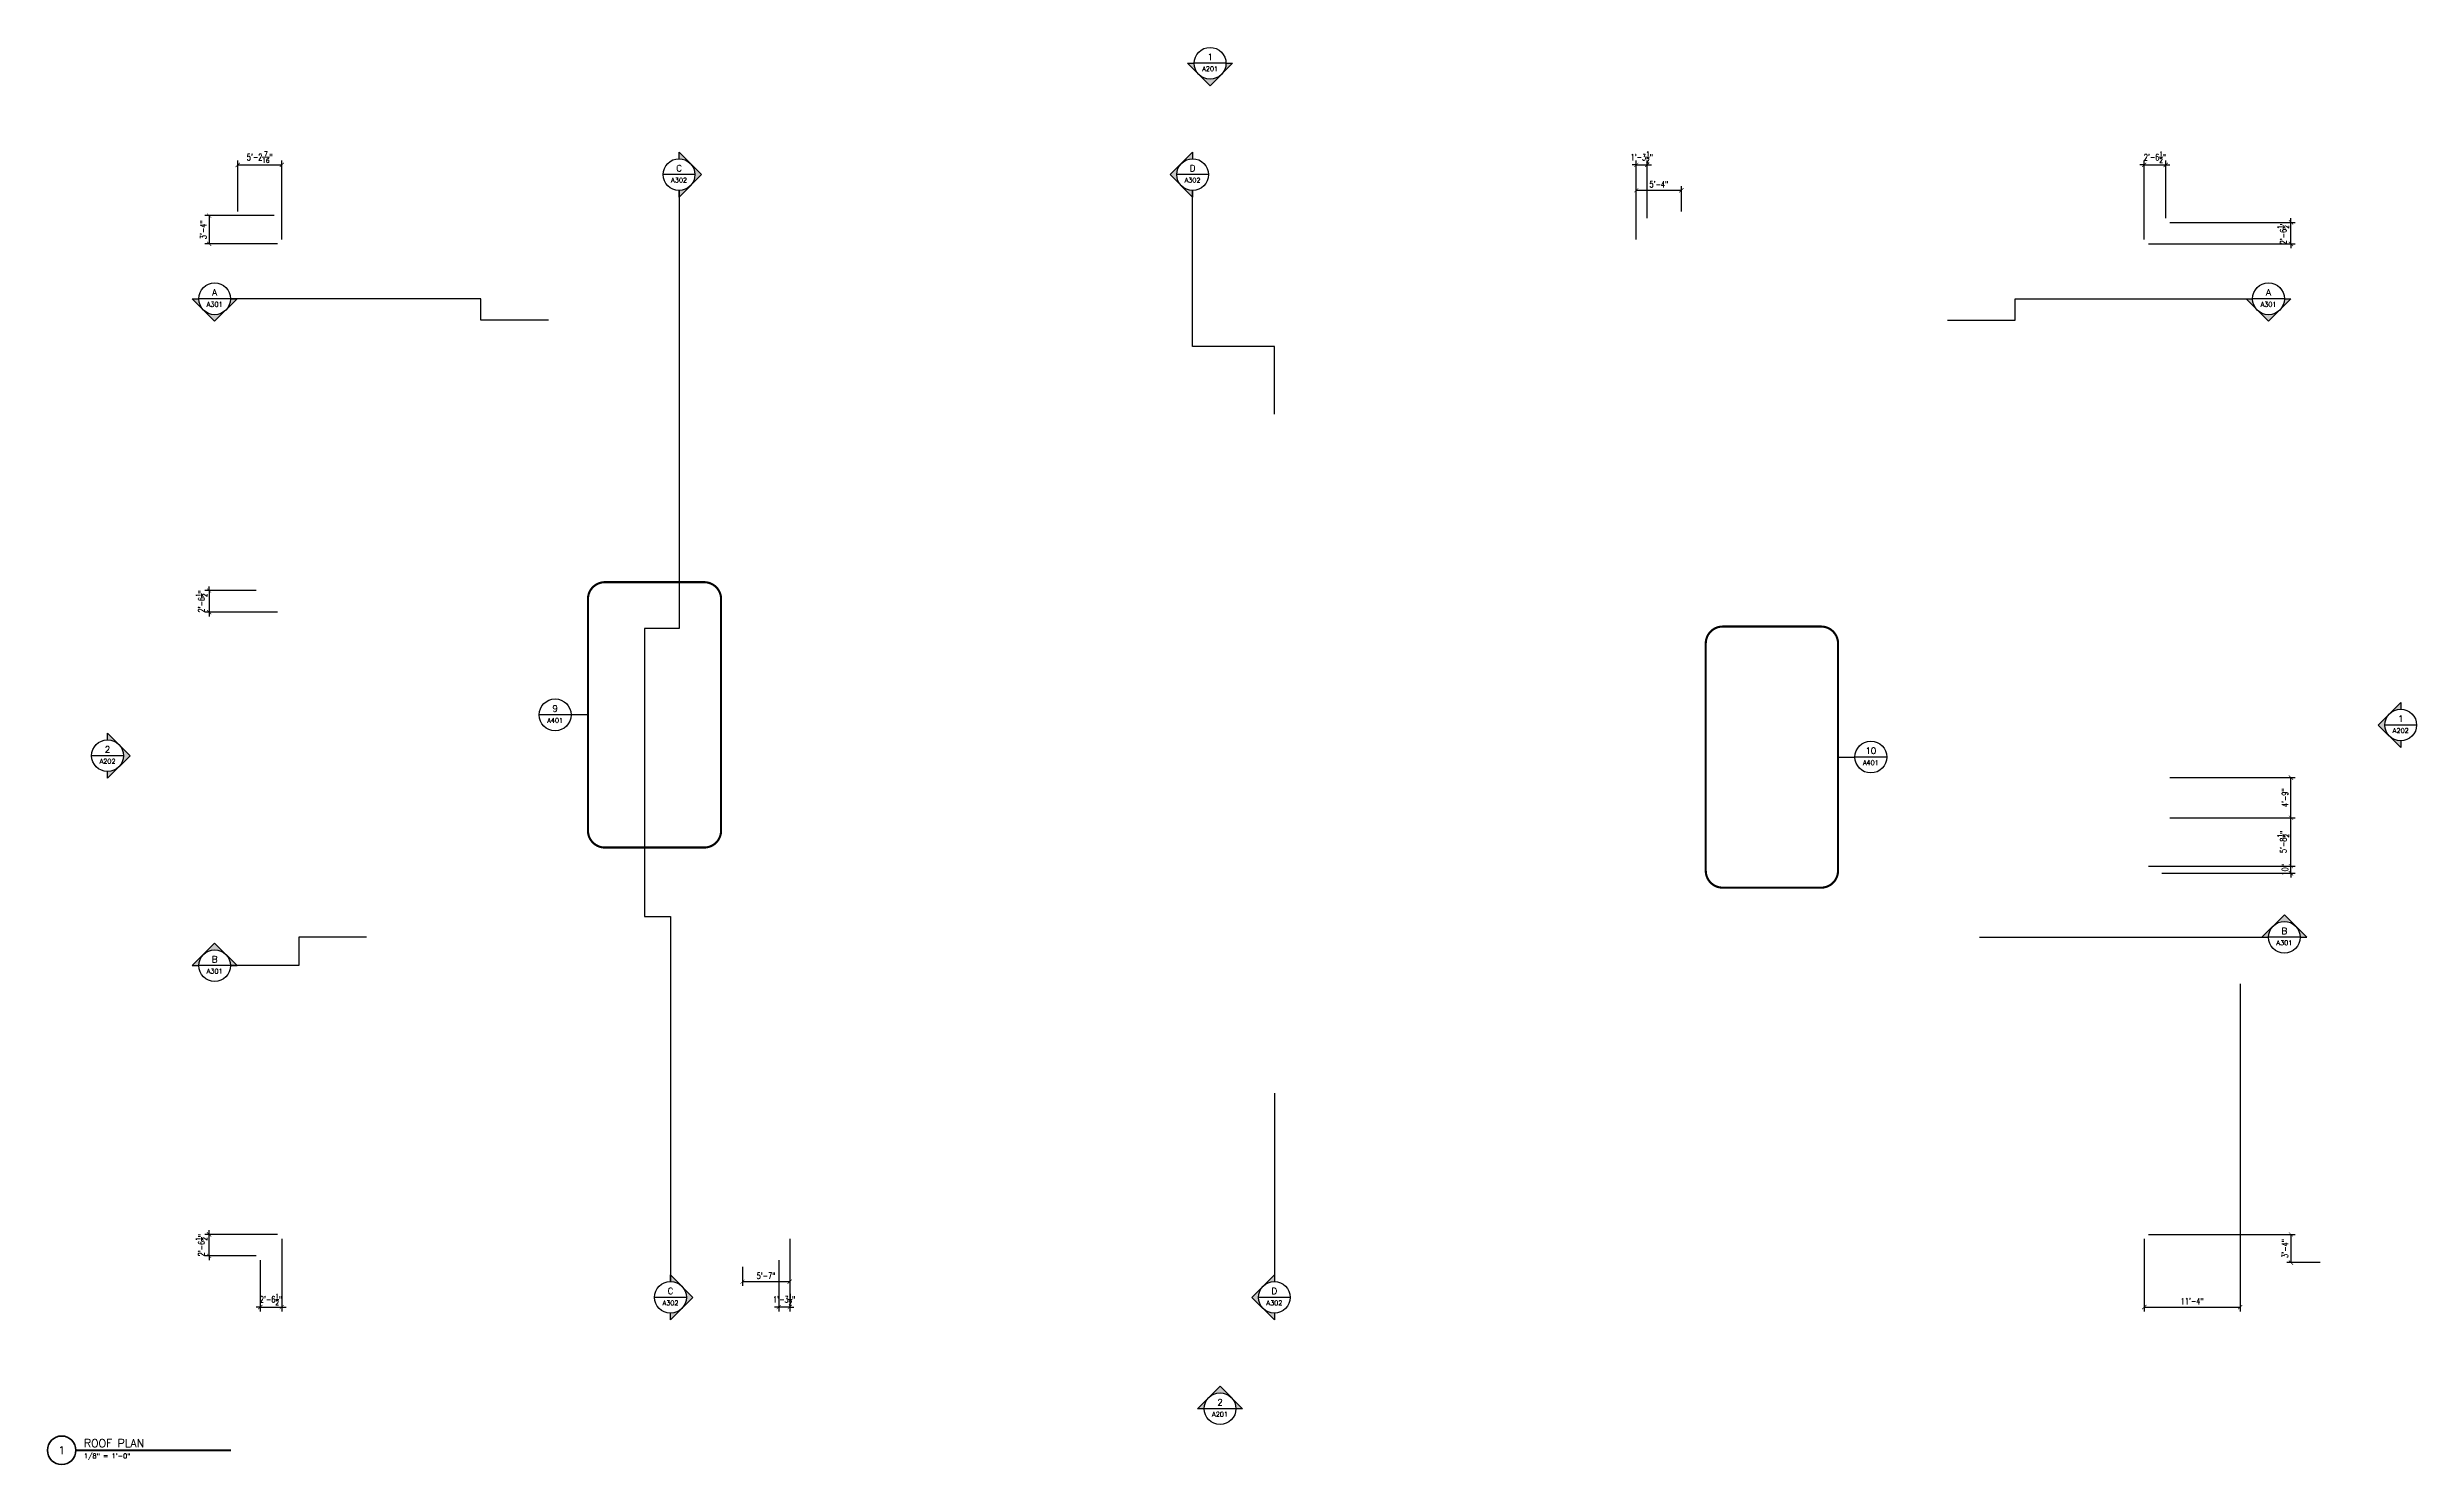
# Model space of a CAD drawing. Header units: inches. Extents: x -452 to 2906, y -206 to 1802.
import ezdxf
from ezdxf.enums import TextEntityAlignment as Align

# ---------------------------------------------------------------- set-up
doc = ezdxf.new("R2010")
doc.units = ezdxf.units.IN
doc.header["$LTSCALE"] = 0.5
doc.header["$MEASUREMENT"] = 0
doc.linetypes.add('DASHED2', pattern=[0.375, 0.25, -0.125])
doc.layers.get('0').update_dxf_attribs({"lineweight": 18})
doc.layers.get('Defpoints').update_dxf_attribs({"color": 140, "lineweight": 18})
for name, color, linetype, lineweight in [('A-Anno-Dims', 211, 'Continuous', 18), ('A-Detl-Iden', 151, 'Continuous', 25), ('A-Elev-Iden', 151, 'Continuous', 25), ('A-Sect-Iden', 191, 'Continuous', 25), ('G-Anno-Ttlb', 213, 'Continuous', 50)]:
    doc.layers.add(name, color=color, linetype=linetype, lineweight=lineweight)
doc.styles.add('Arch-Dim', font='romans.shx', dxfattribs={"width": 0.75})
doc.styles.add('RomanS', font='romans.shx')
doc.dimstyles.new('Aec-Arch-I-96', dxfattribs={"dimscale": 96, "dimtxt": 0.09375, "dimasz": 0.0625, "dimexe": 0.0625, "dimexo": 0.0625, "dimgap": 0.03125, "dimtad": 1, "dimdec": 4, "dimzin": 3, "dimdsep": 46, "dimlunit": 4, "dimtxsty": 'Arch-Dim', "dimblk": 'ARCHTICK', "dimcen": 0.09375, "dimazin": 2, "dimtfac": 0.75, "dimtdec": 4, "dimtix": 1, "dimtmove": 2, "dimatfit": 2, "dimfxl": 1, "dimtolj": 1, "dimtzin": 0, "dimarcsym": 0})

# ---------------------------------------------------------------- blocks, each defined once
blk = doc.blocks.new('_ArchTick')
at = {"color": 0, "linetype": 'ByBlock', "const_width": 0.15}
blk.add_lwpolyline([(-0.5, -0.5), (0.5, 0.5)], dxfattribs=at)
blk = doc.blocks.new('Anno_Detail_A2')
at = {"color": 0, "linetype": 'ByBlock', "lineweight": -2}
blk.add_line((2.5, 0), (-2.5, 0), dxfattribs=at)
blk.add_circle((0, 0), 2.5, dxfattribs=at)
at = {"color": 0, "linetype": 'ByBlock', "lineweight": -2, "style": 'RomanS'}
blk.add_attdef('NUMBER', text='', height=1, dxfattribs=at).set_placement((0, 0.5), align=Align.CENTER)
blk.add_attdef('SHEET', text='', height=0.75, dxfattribs=at).set_placement((0, -0.5), align=Align.TOP_CENTER)
blk = doc.blocks.new('Anno_Section_A2')
at = {"color": 0, "linetype": 'ByBlock', "lineweight": -2}
blk.add_line((2.5, 0), (-2.5, 0), dxfattribs=at)
blk.add_circle((0, 0), 2.5, dxfattribs=at)
at = {"color": 0, "linetype": 'ByBlock', "lineweight": -2, "style": 'RomanS'}
blk.add_attdef('NUMBER', text='', height=1, dxfattribs=at).set_placement((0, 0.5), align=Align.CENTER)
blk.add_attdef('SHEET', text='', height=0.75, dxfattribs=at).set_placement((0, -0.5), align=Align.TOP_CENTER)
blk = doc.blocks.new('Anno_Arrow_A2')
at = {"linetype": 'ByBlock', "lineweight": -2}
h = blk.add_hatch(color=0, dxfattribs=at)
h.paths.add_polyline_path([(-1.77, 1.77), (-3.54, 0), (-2.5, 0, -0.198912)])
h.paths.add_polyline_path([(0, 3.54), (-1.77, 1.77, -0.414214), (1.77, 1.77)])
h.paths.add_polyline_path([(2.37, 1.16), (2.25, 1.1, -0.114349), (2.5, 0), (3.54, 0)])
h.paths.add_polyline_path([(1.77, 1.77, -0.082683), (2.25, 1.1), (2.37, 1.16)])
at = {"color": 0, "linetype": 'ByBlock', "lineweight": -2}
blk.add_lwpolyline([(-2.5, 0), (-3.54, 0), (0, 3.54), (3.54, 0), (2.5, 0)], dxfattribs=at)
blk = doc.blocks.new('*D17')
at = {"layer": 'A-Anno-Dims', "color": 0, "lineweight": -2, "transparency": 16777216}
for p, q in [((-131, 1564), (-229, 1564)), ((-223, 1564), (-223, 1524)), ((-126, 1524), (-229, 1524))]:
    blk.add_line(p, q, dxfattribs=at)
at = {"layer": 'Defpoints', "color": 0, "transparency": 16777216}
for p in [(-125, 1564, -672), (-223, 1524), (-120, 1524)]:
    blk.add_point(p, dxfattribs=at)
at = {"layer": 'A-Anno-Dims', "color": 0, "lineweight": -2, "transparency": 16777216, "xscale": 6, "yscale": 6, "zscale": 6}
for p, rotation in [((-223, 1564), 90), ((-223, 1524), 270)]:
    blk.add_blockref('_ArchTick', p, dxfattribs=dict(at, rotation=rotation))
at = {"layer": 'A-Anno-Dims', "color": 0, "transparency": 16777216, "insert": (-231.4, 1544), "char_height": 9, "attachment_point": 5, "rotation": 90, "style": 'Arch-Dim'}
blk.add_mtext('\\A1;3\'-4"', dxfattribs=at)
blk = doc.blocks.new('*D18')
at = {"layer": 'A-Anno-Dims', "color": 0, "lineweight": -2, "transparency": 16777216}
for p, q in [((-156.5, 1032.5), (-229, 1032.5)), ((-223, 1032.5), (-223, 1038.5)), ((-223, 1032.5), (-223, 1002)), ((-126, 1002), (-229, 1002)), ((-223, 1002), (-223, 996))]:
    blk.add_line(p, q, dxfattribs=at)
at = {"layer": 'Defpoints', "color": 0, "transparency": 16777216}
for p in [(-150.5, 1032.5), (-223, 1002), (-120, 1002, -672)]:
    blk.add_point(p, dxfattribs=at)
at = {"layer": 'A-Anno-Dims', "color": 0, "lineweight": -2, "transparency": 16777216, "xscale": 6, "yscale": 6, "zscale": 6}
for p, rotation in [((-223, 1032.5), 270), ((-223, 1002), 90)]:
    blk.add_blockref('_ArchTick', p, dxfattribs=dict(at, rotation=rotation))
at = {"layer": 'A-Anno-Dims', "color": 0, "transparency": 16777216, "insert": (-233.875, 1017.25), "char_height": 9, "attachment_point": 5, "rotation": 90, "style": 'Arch-Dim'}
blk.add_mtext('\\A1;2\'-6{\\H0.750000x;\\S1/2;}"', dxfattribs=at)
blk = doc.blocks.new('*D19')
at = {"layer": 'A-Anno-Dims', "color": 0, "lineweight": -2, "transparency": 16777216}
for p, q in [((-126, 120), (-229, 120)), ((-223, 120), (-223, 126)), ((-223, 89.5), (-223, 120)), ((-156.5, 89.5), (-229, 89.5)), ((-223, 89.5), (-223, 83.5))]:
    blk.add_line(p, q, dxfattribs=at)
at = {"layer": 'Defpoints', "color": 0, "transparency": 16777216}
for p in [(-223, 120), (-120, 120, -672), (-150.5, 89.5)]:
    blk.add_point(p, dxfattribs=at)
at = {"layer": 'A-Anno-Dims', "color": 0, "lineweight": -2, "transparency": 16777216, "xscale": 6, "yscale": 6, "zscale": 6}
for p, rotation in [((-223, 120), 270), ((-223, 89.5), 90)]:
    blk.add_blockref('_ArchTick', p, dxfattribs=dict(at, rotation=rotation))
at = {"layer": 'A-Anno-Dims', "color": 0, "transparency": 16777216, "insert": (-233.875, 104.75), "char_height": 9, "attachment_point": 5, "rotation": 90, "style": 'Arch-Dim'}
blk.add_mtext('\\A1;2\'-6{\\H0.750000x;\\S1/2;}"', dxfattribs=at)
blk = doc.blocks.new('*D20')
at = {"layer": 'A-Anno-Dims', "color": 0, "lineweight": -2, "transparency": 16777216}
for p, q in [((-182.4, 1570), (-182.4, 1642)), ((-182.4, 1636), (-120, 1636)), ((-120, 1530), (-120, 1642))]:
    blk.add_line(p, q, dxfattribs=at)
at = {"layer": 'Defpoints', "color": 0, "transparency": 16777216}
for p in [(-120, 1636), (-182.4, 1564, -672), (-120, 1524)]:
    blk.add_point(p, dxfattribs=at)
at = {"layer": 'A-Anno-Dims', "color": 0, "lineweight": -2, "transparency": 16777216, "xscale": 6, "yscale": 6, "zscale": 6, "rotation": 180}
blk.add_blockref('_ArchTick', (-182.4, 1636), dxfattribs=at)
at = {"layer": 'A-Anno-Dims', "color": 0, "lineweight": -2, "transparency": 16777216, "xscale": 6, "yscale": 6, "zscale": 6}
blk.add_blockref('_ArchTick', (-120, 1636), dxfattribs=at)
at = {"layer": 'A-Anno-Dims', "color": 0, "transparency": 16777216, "insert": (-151.2, 1646.9), "char_height": 9, "attachment_point": 5, "style": 'Arch-Dim'}
blk.add_mtext('\\A1;5\'-2{\\H0.750000x;\\S7/16;}"', dxfattribs=at)
blk = doc.blocks.new('*D21')
at = {"layer": 'A-Anno-Dims', "color": 0, "lineweight": -2, "transparency": 16777216}
for p, q in [((1800, 1636), (1794, 1636)), ((1800, 1530), (1800, 1642)), ((1800, 1636), (1815.5, 1636)), ((1815.5, 1560.5), (1815.5, 1642)), ((1815.5, 1636), (1821.5, 1636))]:
    blk.add_line(p, q, dxfattribs=at)
at = {"layer": 'Defpoints', "color": 0, "transparency": 16777216}
for p in [(1815.5, 1636), (1815.5, 1554.5), (1800, 1524, -672)]:
    blk.add_point(p, dxfattribs=at)
at = {"layer": 'A-Anno-Dims', "color": 0, "lineweight": -2, "transparency": 16777216, "xscale": 6, "yscale": 6, "zscale": 6}
blk.add_blockref('_ArchTick', (1800, 1636), dxfattribs=at)
at = {"layer": 'A-Anno-Dims', "color": 0, "lineweight": -2, "transparency": 16777216, "xscale": 6, "yscale": 6, "zscale": 6, "rotation": 180}
blk.add_blockref('_ArchTick', (1815.5, 1636), dxfattribs=at)
at = {"layer": 'A-Anno-Dims', "color": 0, "transparency": 16777216, "insert": (1807.75, 1646.875), "char_height": 9, "attachment_point": 5, "style": 'Arch-Dim'}
blk.add_mtext('\\A1;1\'-3{\\H0.750000x;\\S1/2;}"', dxfattribs=at)
blk = doc.blocks.new('*D22')
at = {"layer": 'A-Anno-Dims', "color": 0, "lineweight": -2, "transparency": 16777216}
for p, q in [((1800, 1530), (1800, 1606)), ((1800, 1600), (1864, 1600)), ((1864, 1570), (1864, 1606))]:
    blk.add_line(p, q, dxfattribs=at)
at = {"layer": 'Defpoints', "color": 0, "transparency": 16777216}
for p in [(1864, 1600), (1864, 1564, -672), (1800, 1524, -672)]:
    blk.add_point(p, dxfattribs=at)
at = {"layer": 'A-Anno-Dims', "color": 0, "lineweight": -2, "transparency": 16777216, "xscale": 6, "yscale": 6, "zscale": 6, "rotation": 180}
blk.add_blockref('_ArchTick', (1800, 1600), dxfattribs=at)
at = {"layer": 'A-Anno-Dims', "color": 0, "lineweight": -2, "transparency": 16777216, "xscale": 6, "yscale": 6, "zscale": 6}
blk.add_blockref('_ArchTick', (1864, 1600), dxfattribs=at)
at = {"layer": 'A-Anno-Dims', "color": 0, "transparency": 16777216, "insert": (1832, 1608.4), "char_height": 9, "attachment_point": 5, "style": 'Arch-Dim'}
blk.add_mtext('\\A1;5\'-4"', dxfattribs=at)
blk = doc.blocks.new('*D23')
at = {"layer": 'A-Anno-Dims', "color": 0, "lineweight": -2, "transparency": 16777216}
for p, q in [((2520, 1636), (2514, 1636)), ((2520, 1530), (2520, 1642)), ((2520, 1636), (2550.5, 1636)), ((2550.5, 1560.5), (2550.5, 1642)), ((2550.5, 1636), (2556.5, 1636))]:
    blk.add_line(p, q, dxfattribs=at)
at = {"layer": 'Defpoints', "color": 0, "transparency": 16777216}
for p in [(2550.5, 1636), (2550.5, 1554.5), (2520, 1524, -672)]:
    blk.add_point(p, dxfattribs=at)
at = {"layer": 'A-Anno-Dims', "color": 0, "lineweight": -2, "transparency": 16777216, "xscale": 6, "yscale": 6, "zscale": 6}
blk.add_blockref('_ArchTick', (2520, 1636), dxfattribs=at)
at = {"layer": 'A-Anno-Dims', "color": 0, "lineweight": -2, "transparency": 16777216, "xscale": 6, "yscale": 6, "zscale": 6, "rotation": 180}
blk.add_blockref('_ArchTick', (2550.5, 1636), dxfattribs=at)
at = {"layer": 'A-Anno-Dims', "color": 0, "transparency": 16777216, "insert": (2535.25, 1646.875), "char_height": 9, "attachment_point": 5, "style": 'Arch-Dim'}
blk.add_mtext('\\A1;2\'-6{\\H0.750000x;\\S1/2;}"', dxfattribs=at)
blk = doc.blocks.new('*D24')
at = {"layer": 'A-Anno-Dims', "color": 0, "lineweight": -2, "transparency": 16777216}
for p, q in [((2556.5, 1554.5), (2734, 1554.5)), ((2728, 1554.5), (2728, 1560.5)), ((2728, 1524), (2728, 1554.5)), ((2526, 1524), (2734, 1524)), ((2728, 1524), (2728, 1518))]:
    blk.add_line(p, q, dxfattribs=at)
at = {"layer": 'Defpoints', "color": 0, "transparency": 16777216}
for p in [(2550.5, 1554.5), (2728, 1554.5), (2520, 1524, -672)]:
    blk.add_point(p, dxfattribs=at)
at = {"layer": 'A-Anno-Dims', "color": 0, "lineweight": -2, "transparency": 16777216, "xscale": 6, "yscale": 6, "zscale": 6}
for p, rotation in [((2728, 1554.5), 270), ((2728, 1524), 90)]:
    blk.add_blockref('_ArchTick', p, dxfattribs=dict(at, rotation=rotation))
at = {"layer": 'A-Anno-Dims', "color": 0, "transparency": 16777216, "insert": (2717.1, 1539.2), "char_height": 9, "attachment_point": 5, "rotation": 90, "style": 'Arch-Dim'}
blk.add_mtext('\\A1;2\'-6{\\H0.750000x;\\S1/2;}"', dxfattribs=at)
blk = doc.blocks.new('*D25')
at = {"layer": 'A-Anno-Dims', "color": 0, "lineweight": -2, "transparency": 16777216}
for p, q in [((2526, 642), (2734, 642)), ((2728, 642), (2728, 648)), ((2728, 632), (2728, 642)), ((2545, 632), (2734, 632)), ((2728, 632), (2728, 626))]:
    blk.add_line(p, q, dxfattribs=at)
at = {"layer": 'Defpoints', "color": 0, "transparency": 16777216}
for p in [(2520, 642, -672), (2728, 642), (2539, 632, -528.8)]:
    blk.add_point(p, dxfattribs=at)
at = {"layer": 'A-Anno-Dims', "color": 0, "lineweight": -2, "transparency": 16777216, "xscale": 6, "yscale": 6, "zscale": 6}
for p, rotation in [((2728, 642), 270), ((2728, 632), 90)]:
    blk.add_blockref('_ArchTick', p, dxfattribs=dict(at, rotation=rotation))
at = {"layer": 'A-Anno-Dims', "color": 0, "transparency": 16777216, "insert": (2719.6, 637), "char_height": 9, "attachment_point": 5, "rotation": 90, "style": 'Arch-Dim'}
blk.add_mtext('\\A1;10"', dxfattribs=at)
blk = doc.blocks.new('*D26')
at = {"layer": 'A-Anno-Dims', "color": 0, "lineweight": -2, "transparency": 16777216}
for p, q in [((2556.5, 710.5), (2734, 710.5)), ((2728, 642), (2728, 710.5)), ((2526, 642), (2734, 642))]:
    blk.add_line(p, q, dxfattribs=at)
at = {"layer": 'Defpoints', "color": 0, "transparency": 16777216}
for p in [(2550.5, 710.5), (2728, 710.5), (2520, 642, -672)]:
    blk.add_point(p, dxfattribs=at)
at = {"layer": 'A-Anno-Dims', "color": 0, "lineweight": -2, "transparency": 16777216, "xscale": 6, "yscale": 6, "zscale": 6}
for p, rotation in [((2728, 710.5), 90), ((2728, 642), 270)]:
    blk.add_blockref('_ArchTick', p, dxfattribs=dict(at, rotation=rotation))
at = {"layer": 'A-Anno-Dims', "color": 0, "transparency": 16777216, "insert": (2717.1, 676.3), "char_height": 9, "attachment_point": 5, "rotation": 90, "style": 'Arch-Dim'}
blk.add_mtext('\\A1;5\'-8{\\H0.750000x;\\S1/2;}"', dxfattribs=at)
blk = doc.blocks.new('*D27')
at = {"layer": 'A-Anno-Dims', "color": 0, "lineweight": -2, "transparency": 16777216}
for p, q in [((2556.5, 767.5), (2734, 767.5)), ((2728, 710.5), (2728, 767.5)), ((2556.5, 710.5), (2734, 710.5))]:
    blk.add_line(p, q, dxfattribs=at)
at = {"layer": 'Defpoints', "color": 0, "transparency": 16777216}
for p in [(2550.5, 767.5), (2728, 767.5), (2550.5, 710.5)]:
    blk.add_point(p, dxfattribs=at)
at = {"layer": 'A-Anno-Dims', "color": 0, "lineweight": -2, "transparency": 16777216, "xscale": 6, "yscale": 6, "zscale": 6}
for p, rotation in [((2728, 767.5), 90), ((2728, 710.5), 270)]:
    blk.add_blockref('_ArchTick', p, dxfattribs=dict(at, rotation=rotation))
at = {"layer": 'A-Anno-Dims', "color": 0, "transparency": 16777216, "insert": (2719.6, 739), "char_height": 9, "attachment_point": 5, "rotation": 90, "style": 'Arch-Dim'}
blk.add_mtext('\\A1;4\'-9"', dxfattribs=at)
blk = doc.blocks.new('*D28')
at = {"layer": 'A-Anno-Dims', "color": 0, "lineweight": -2, "transparency": 16777216}
for p, q in [((2526, 120), (2734, 120)), ((2728, 120), (2728, 80)), ((2769.6, 80), (2722, 80))]:
    blk.add_line(p, q, dxfattribs=at)
at = {"layer": 'Defpoints', "color": 0, "transparency": 16777216}
for p in [(2520, 120, -672), (2728, 80), (2775.6, 80)]:
    blk.add_point(p, dxfattribs=at)
at = {"layer": 'A-Anno-Dims', "color": 0, "lineweight": -2, "transparency": 16777216, "xscale": 6, "yscale": 6, "zscale": 6}
for p, rotation in [((2728, 120), 90), ((2728, 80), 270)]:
    blk.add_blockref('_ArchTick', p, dxfattribs=dict(at, rotation=rotation))
at = {"layer": 'A-Anno-Dims', "color": 0, "transparency": 16777216, "insert": (2719.6, 100), "char_height": 9, "attachment_point": 5, "rotation": 90, "style": 'Arch-Dim'}
blk.add_mtext('\\A1;3\'-4"', dxfattribs=at)
blk = doc.blocks.new('*D29')
at = {"layer": 'A-Anno-Dims', "color": 0, "lineweight": -2, "transparency": 16777216}
for p, q in [((2656, 475.3), (2656, 11)), ((2520, 114), (2520, 11)), ((2520, 17), (2656, 17))]:
    blk.add_line(p, q, dxfattribs=at)
at = {"layer": 'Defpoints', "color": 0, "transparency": 16777216}
for p in [(2656, 481.3, -528.8), (2520, 120, -672), (2656, 17)]:
    blk.add_point(p, dxfattribs=at)
at = {"layer": 'A-Anno-Dims', "color": 0, "lineweight": -2, "transparency": 16777216, "xscale": 6, "yscale": 6, "zscale": 6, "rotation": 180}
blk.add_blockref('_ArchTick', (2520, 17), dxfattribs=at)
at = {"layer": 'A-Anno-Dims', "color": 0, "lineweight": -2, "transparency": 16777216, "xscale": 6, "yscale": 6, "zscale": 6}
blk.add_blockref('_ArchTick', (2656, 17), dxfattribs=at)
at = {"layer": 'A-Anno-Dims', "color": 0, "transparency": 16777216, "insert": (2588, 25.4), "char_height": 9, "attachment_point": 5, "style": 'Arch-Dim'}
blk.add_mtext('\\A1;11\'-4"', dxfattribs=at)
blk = doc.blocks.new('*D30')
at = {"layer": 'A-Anno-Dims', "color": 0, "lineweight": -2, "transparency": 16777216}
for p, q in [((600, 114), (600, 11)), ((584.5, 83.5), (584.5, 11)), ((584.5, 17), (578.5, 17)), ((600, 17), (584.5, 17)), ((600, 17), (606, 17))]:
    blk.add_line(p, q, dxfattribs=at)
at = {"layer": 'Defpoints', "color": 0, "transparency": 16777216}
for p in [(600, 120, -672), (584.5, 89.5), (584.5, 17)]:
    blk.add_point(p, dxfattribs=at)
at = {"layer": 'A-Anno-Dims', "color": 0, "lineweight": -2, "transparency": 16777216, "xscale": 6, "yscale": 6, "zscale": 6}
blk.add_blockref('_ArchTick', (584.5, 17), dxfattribs=at)
at = {"layer": 'A-Anno-Dims', "color": 0, "lineweight": -2, "transparency": 16777216, "xscale": 6, "yscale": 6, "zscale": 6, "rotation": 180}
blk.add_blockref('_ArchTick', (600, 17), dxfattribs=at)
at = {"layer": 'A-Anno-Dims', "color": 0, "transparency": 16777216, "insert": (592.25, 27.875), "char_height": 9, "attachment_point": 5, "style": 'Arch-Dim'}
blk.add_mtext('\\A1;1\'-3{\\H0.750000x;\\S1/2;}"', dxfattribs=at)
blk = doc.blocks.new('*D31')
at = {"layer": 'A-Anno-Dims', "color": 0, "lineweight": -2, "transparency": 16777216}
for p, q in [((600, 114), (600, 47)), ((533, 74), (533, 47)), ((600, 53), (533, 53))]:
    blk.add_line(p, q, dxfattribs=at)
at = {"layer": 'Defpoints', "color": 0, "transparency": 16777216}
for p in [(600, 120, -672), (533, 80, -528.8), (533, 53)]:
    blk.add_point(p, dxfattribs=at)
at = {"layer": 'A-Anno-Dims', "color": 0, "lineweight": -2, "transparency": 16777216, "xscale": 6, "yscale": 6, "zscale": 6, "rotation": 180}
blk.add_blockref('_ArchTick', (533, 53), dxfattribs=at)
at = {"layer": 'A-Anno-Dims', "color": 0, "lineweight": -2, "transparency": 16777216, "xscale": 6, "yscale": 6, "zscale": 6}
blk.add_blockref('_ArchTick', (600, 53), dxfattribs=at)
at = {"layer": 'A-Anno-Dims', "color": 0, "transparency": 16777216, "insert": (566.5, 61.4), "char_height": 9, "attachment_point": 5, "style": 'Arch-Dim'}
blk.add_mtext('\\A1;5\'-7"', dxfattribs=at)
blk = doc.blocks.new('*D32')
at = {"layer": 'A-Anno-Dims', "color": 0, "lineweight": -2, "transparency": 16777216}
for p, q in [((-120, 114), (-120, 11)), ((-150.5, 83.5), (-150.5, 11)), ((-150.5, 17), (-156.5, 17)), ((-150.5, 17), (-120, 17)), ((-120, 17), (-114, 17))]:
    blk.add_line(p, q, dxfattribs=at)
at = {"layer": 'Defpoints', "color": 0, "transparency": 16777216}
for p in [(-120, 120, -672), (-150.5, 89.5), (-120, 17)]:
    blk.add_point(p, dxfattribs=at)
at = {"layer": 'A-Anno-Dims', "color": 0, "lineweight": -2, "transparency": 16777216, "xscale": 6, "yscale": 6, "zscale": 6}
blk.add_blockref('_ArchTick', (-150.5, 17), dxfattribs=at)
at = {"layer": 'A-Anno-Dims', "color": 0, "lineweight": -2, "transparency": 16777216, "xscale": 6, "yscale": 6, "zscale": 6, "rotation": 180}
blk.add_blockref('_ArchTick', (-120, 17), dxfattribs=at)
at = {"layer": 'A-Anno-Dims', "color": 0, "transparency": 16777216, "insert": (-135.25, 27.875), "char_height": 9, "attachment_point": 5, "style": 'Arch-Dim'}
blk.add_mtext('\\A1;2\'-6{\\H0.750000x;\\S1/2;}"', dxfattribs=at)
blk = doc.blocks.new('Anno_Elevation_A2')
at = {"color": 0, "linetype": 'ByBlock', "lineweight": -2}
blk.add_line((2.5, 0), (-2.5, 0), dxfattribs=at)
blk.add_circle((0, 0), 2.5, dxfattribs=at)
at = {"color": 0, "linetype": 'ByBlock', "lineweight": -2, "style": 'RomanS'}
blk.add_attdef('NUMBER', text='', height=1, dxfattribs=at).set_placement((0, 0.5), align=Align.CENTER)
blk.add_attdef('SHEET', text='', height=0.75, dxfattribs=at).set_placement((0, -0.5), align=Align.TOP_CENTER)
blk = doc.blocks.new('Anno_Title_A1')
at = {"color": 0, "linetype": 'ByBlock', "lineweight": -2}
blk.add_circle((0, 0), 2.25, dxfattribs=at)
blk.add_circle((0, 0), 2.25, dxfattribs=at)
at = {"color": 0, "linetype": 'ByBlock', "lineweight": -2, "style": 'RomanS'}
blk.add_attdef('NUMBER', text='', height=1.25, dxfattribs=at).set_placement((0, 0), align=Align.MIDDLE)
blk = doc.blocks.new('Anno_Title_T1')
at = {"color": 0, "linetype": 'ByBlock', "lineweight": -2, "style": 'RomanS'}
blk.add_attdef('TITLE', (2.75, 0.5), '', height=1.25, dxfattribs=at)
blk.add_attdef('SCALE', text='', height=0.75, dxfattribs=at).set_placement((2.75, -0.5), align=Align.TOP_LEFT)

msp = doc.modelspace()

# ---------------------------------------------------------------- linework, layer by layer
at = {"layer": 'A-Detl-Iden', "linetype": 'DASHED2', "const_width": 3, "flags": 128}
for points in [[(314, 692.375, 0.4142135624), (338, 668.375), (478.75, 668.375, 0.4142135624), (502.75, 692.375), (502.75, 1020.5, 0.4142135624), (478.75, 1044.5), (338, 1044.5, 0.4142135624), (314, 1020.5)], [(1898.5, 635.5, 0.4142135624), (1922.5, 611.5), (2062, 611.5, 0.4142135624), (2086, 635.5), (2086, 957.625, 0.4142135624), (2062, 981.625), (1922.5, 981.625, 0.4142135624), (1898.5, 957.625)]]:
    msp.add_lwpolyline(points, format="xyb", close=True, dxfattribs=at)
at = {"layer": 'A-Sect-Iden'}
for points in [[(443.1875, 1599.68019), (443.1875, 978.66775), (394, 978.66775), (394, 570.5), (431, 570.5), (431, 53.31981)], [(1287, 1282.72718), (1287, 1378.72718), (1171.05802, 1378.72718), (1171.05802, 1599.68019)], [(258.01936, 1416), (162.01936, 1416), (162.01936, 1446.125), (-192.68019, 1446.125)], [(2241.125, 1416), (2337.125, 1416), (2337.125, 1446.125), (2673.68019, 1446.125)], [(0.03651, 541.2099), (-95.96349, 541.2099), (-95.96349, 501), (-192.68019, 501)], [(2286.75, 541.2099), (2696.18019, 541.2099)], [(1287, 320.46582), (1287, 53.31981)]]:
    msp.add_lwpolyline(points, dxfattribs=at)
at = {"layer": 'G-Anno-Ttlb'}
msp.add_lwpolyline([(-411.75, -186, 2.4, 2.4, 0), (-192, -186, 2.4, 2.4, 0)], format="xyseb", dxfattribs=at)

# ---------------------------------------------------------------- block references
at = {"layer": 'A-Detl-Iden', "xscale": 9, "yscale": 9, "zscale": 9}
for p, values in [((267.5, 856.4375), {'SHEET': 'A401', 'NUMBER': '9'}), ((2132.5, 796.5625), {'SHEET': 'A401', 'NUMBER': '10'})]:
    msp.add_blockref('Anno_Detail_A2', p, dxfattribs=at).add_auto_attribs(values)
at = {"layer": 'A-Elev-Iden', "xscale": 9, "yscale": 9, "zscale": 9}
for p, rotation in [((1195.9375, 1780), 180), ((2883.63652, 842.0625), 90), ((-367, 798.5625), 270)]:
    msp.add_blockref('Anno_Arrow_A2', p, dxfattribs=dict(at, rotation=rotation))
for p, values in [((1195.9375, 1780), {'SHEET': 'A201', 'NUMBER': '1'}), ((2883.63652, 842.0625), {'SHEET': 'A202', 'NUMBER': '1'}), ((-367, 798.5625), {'SHEET': 'A202', 'NUMBER': '2'}), ((1210, -127), {'SHEET': 'A201', 'NUMBER': '2'})]:
    msp.add_blockref('Anno_Elevation_A2', p, dxfattribs=at).add_auto_attribs(values)
msp.add_blockref('Anno_Arrow_A2', (1210, -127), dxfattribs=at)
at = {"layer": 'A-Sect-Iden', "yscale": 9, "zscale": 9}
for p, xscale, rotation in [((443.1875, 1622.18019), 9, 270), ((1171.05802, 1622.18019), 9, 90), ((-215.18019, 1446.125), 9, 180), ((2696.18019, 1446.125), 9, 180), ((-215.18019, 501), -9, 359.9999999999999), ((431, 30.81981), 9, 270), ((1287, 30.81981), 9, 90)]:
    msp.add_blockref('Anno_Arrow_A2', p, dxfattribs=dict(at, xscale=xscale, rotation=rotation))
at = {"layer": 'A-Sect-Iden', "xscale": 9, "yscale": 9, "zscale": 9}
for p, values in [((443.1875, 1622.18019), {'SHEET': 'A302', 'NUMBER': 'C'}), ((1171.05802, 1622.18019), {'SHEET': 'A302', 'NUMBER': 'D'}), ((-215.18019, 1446.125), {'SHEET': 'A301', 'NUMBER': 'A'}), ((2696.18019, 1446.125), {'SHEET': 'A301', 'NUMBER': 'A'}), ((2718.68019, 541.2099), {'SHEET': 'A301', 'NUMBER': 'B'}), ((-215.18019, 501), {'SHEET': 'A301', 'NUMBER': 'B'}), ((431, 30.81981), {'SHEET': 'A302', 'NUMBER': 'C'}), ((1287, 30.81981), {'SHEET': 'A302', 'NUMBER': 'D'})]:
    msp.add_blockref('Anno_Section_A2', p, dxfattribs=at).add_auto_attribs(values)
at = {"layer": 'A-Sect-Iden', "xscale": -9, "yscale": 9, "zscale": 9}
msp.add_blockref('Anno_Arrow_A2', (2718.68019, 541.2099), dxfattribs=at)
at = {"layer": 'G-Anno-Ttlb'}
ref = msp.add_blockref('Anno_Title_A1', (-432, -186, -672), dxfattribs=dict(at, xscale=9, yscale=9, zscale=9))
ref.add_attrib('NUMBER', '1', dxfattribs={"layer": '0', "color": 0, "linetype": 'ByBlock', "lineweight": -2, "height": 11.25, "style": 'Arch-Dim'}).set_placement((-432, -186, -672), align=Align.MIDDLE)
ref = msp.add_blockref('Anno_Title_T1', (-425.18919, -186, -652.92973), dxfattribs=dict(at, xscale=9, yscale=9, zscale=9))
ref.add_attrib('SCALE', '1/8" = 1\'-0"', dxfattribs={"layer": '0', "color": 0, "linetype": 'ByBlock', "lineweight": -2, "height": 6.75, "style": 'Arch-Dim'}).set_placement((-400.43919, -190.5, -652.92973), align=Align.TOP_LEFT)
ref.add_attrib('TITLE', 'ROOF PLAN', (-400.43919, -181.5, -652.92973), dxfattribs={"layer": '0', "color": 0, "linetype": 'ByBlock', "lineweight": -2, "height": 11.25, "style": 'Arch-Dim'})

# ---------------------------------------------------------------- dimensions: what is measured, and where the dimension line sits
at = {"layer": 'A-Anno-Dims'}
for base, p1, p2, picture, middle in [((-120, 1636), (-182.41604, 1564, -672), (-120, 1524), '*D20', (-151.20802, 1646.875)), ((1815.5, 1636), (1800, 1524, -672), (1815.5, 1554.5), '*D21', (1807.75, 1646.875)), ((2550.5, 1636), (2520, 1524, -672), (2550.5, 1554.5), '*D23', (2535.25, 1646.875)), ((1864, 1600), (1800, 1524, -672), (1864, 1564, -672), '*D22', (1832, 1608.35714)), ((2656, 17), (2520, 120, -672), (2656, 481.34945, -528.75), '*D29', (2588, 25.35714)), ((-120, 17), (-150.5, 89.5), (-120, 120, -672), '*D32', (-135.25, 27.875)), ((533, 53), (600, 120, -672), (533, 80, -528.75), '*D31', (566.5, 61.35714)), ((584.5, 17), (600, 120, -672), (584.5, 89.5), '*D30', (592.25, 27.875))]:
    dim = msp.add_linear_dim(base=base, p1=p1, p2=p2, dimstyle='Aec-Arch-I-96', dxfattribs=at)
    dim.commit()
    dim.dimension.update_dxf_attribs({"geometry": picture, "text_midpoint": middle})
for base, p1, p2, picture, middle in [((-223, 1524), (-125, 1564, -672), (-120, 1524), '*D17', (-231.35714, 1544)), ((2728, 1554.5), (2520, 1524, -672), (2550.5, 1554.5), '*D24', (2717.125, 1539.25)), ((-223, 1002), (-150.5, 1032.5), (-120, 1002, -672), '*D18', (-233.875, 1017.25)), ((2728, 767.5), (2550.5, 710.5), (2550.5, 767.5), '*D27', (2719.64286, 739)), ((2728, 710.5), (2520, 642, -672), (2550.5, 710.5), '*D26', (2717.125, 676.25)), ((2728, 642), (2539, 632, -528.75), (2520, 642, -672), '*D25', (2719.64286, 637)), ((-223, 120), (-150.5, 89.5), (-120, 120, -672), '*D19', (-233.875, 104.75)), ((2728, 79.98364), (2520, 120, -672), (2775.63652, 79.98364), '*D28', (2719.64286, 99.99182))]:
    dim = msp.add_linear_dim(base=base, p1=p1, p2=p2, angle=90, dimstyle='Aec-Arch-I-96', dxfattribs=at)
    dim.commit()
    dim.dimension.update_dxf_attribs({"geometry": picture, "text_midpoint": middle})

# ---------------------------------------------------------------- leaders
at = {"layer": 'A-Detl-Iden', "has_arrowhead": 0}
for points in [[(314, 856.4375), (290, 856.4375)], [(2086, 796.5625), (2110, 796.5625)]]:
    msp.add_leader(points, dimstyle='Aec-Arch-I-96', dxfattribs=at)

doc.saveas('drawing.dxf')
